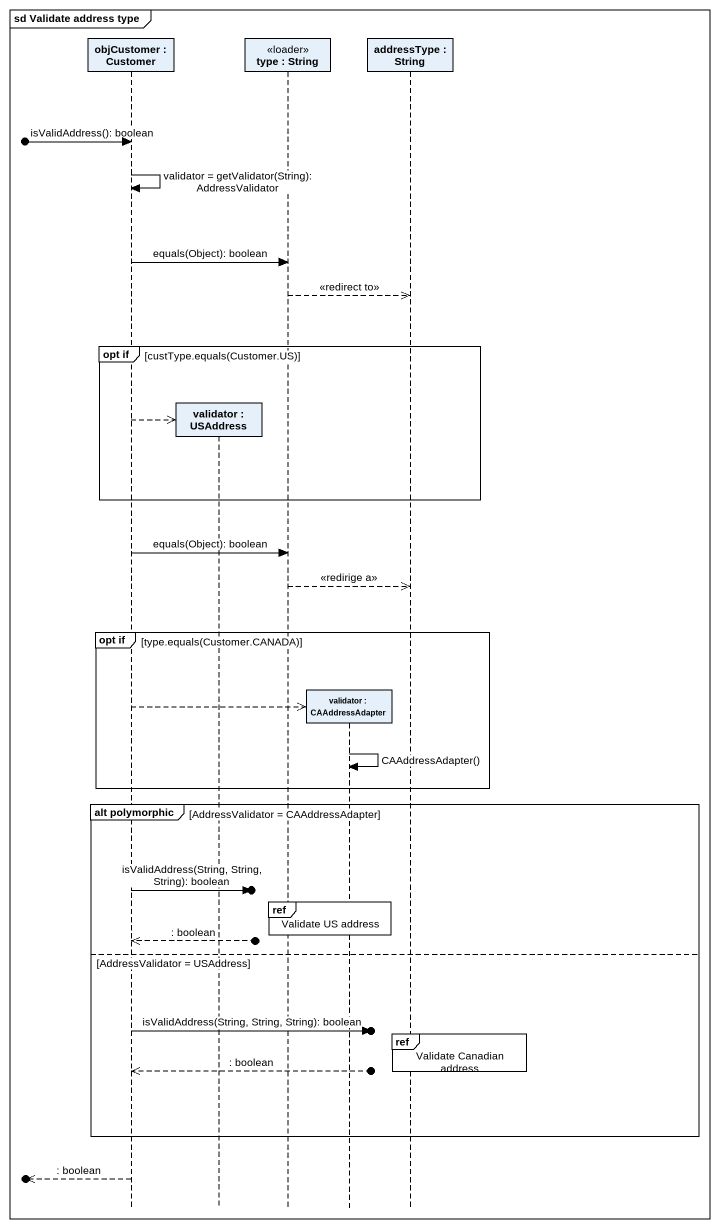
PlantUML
@startuml
mainframe sd Validate address type
hide footbox
participant "objCustomer : Customer" as objCustomer
participant "validator : USAddress" as validator
participant "type : String" as type <<loader>>
participant "validator : CAAddressAdapter" as validator_2
participant "addressType : String" as addressType

[o-> objCustomer : isValidAddress(): boolean
objCustomer -> objCustomer : validator = getValidator(String): AddressValidator
objCustomer -> type : equals(Object): boolean
type -->> addressType : <<redirect to>>
group opt if [custType.equals(Customer.US)]
  objCustomer -->> validator **
end
objCustomer -> type : equals(Object): boolean
type -->> addressType : <<redirige a>>
group opt if [type.equals(Customer.CANADA)]
  objCustomer -->> validator_2 **
  validator_2 -> validator_2 : CAAddressAdapter()
end
group alt polymorphic [AddressValidator = CAAddressAdapter]
  objCustomer ->o] : isValidAddress(String, String, String): boolean
  ref over type, validator_2 : Validate US address
  objCustomer <<--o] : : boolean
else AddressValidator = USAddress
  objCustomer ->o] : isValidAddress(String, String, String): boolean
  ref over addressType : Validate Canadian address
  objCustomer <<--o] : : boolean
end
[o<<-- objCustomer : : boolean
@enduml
